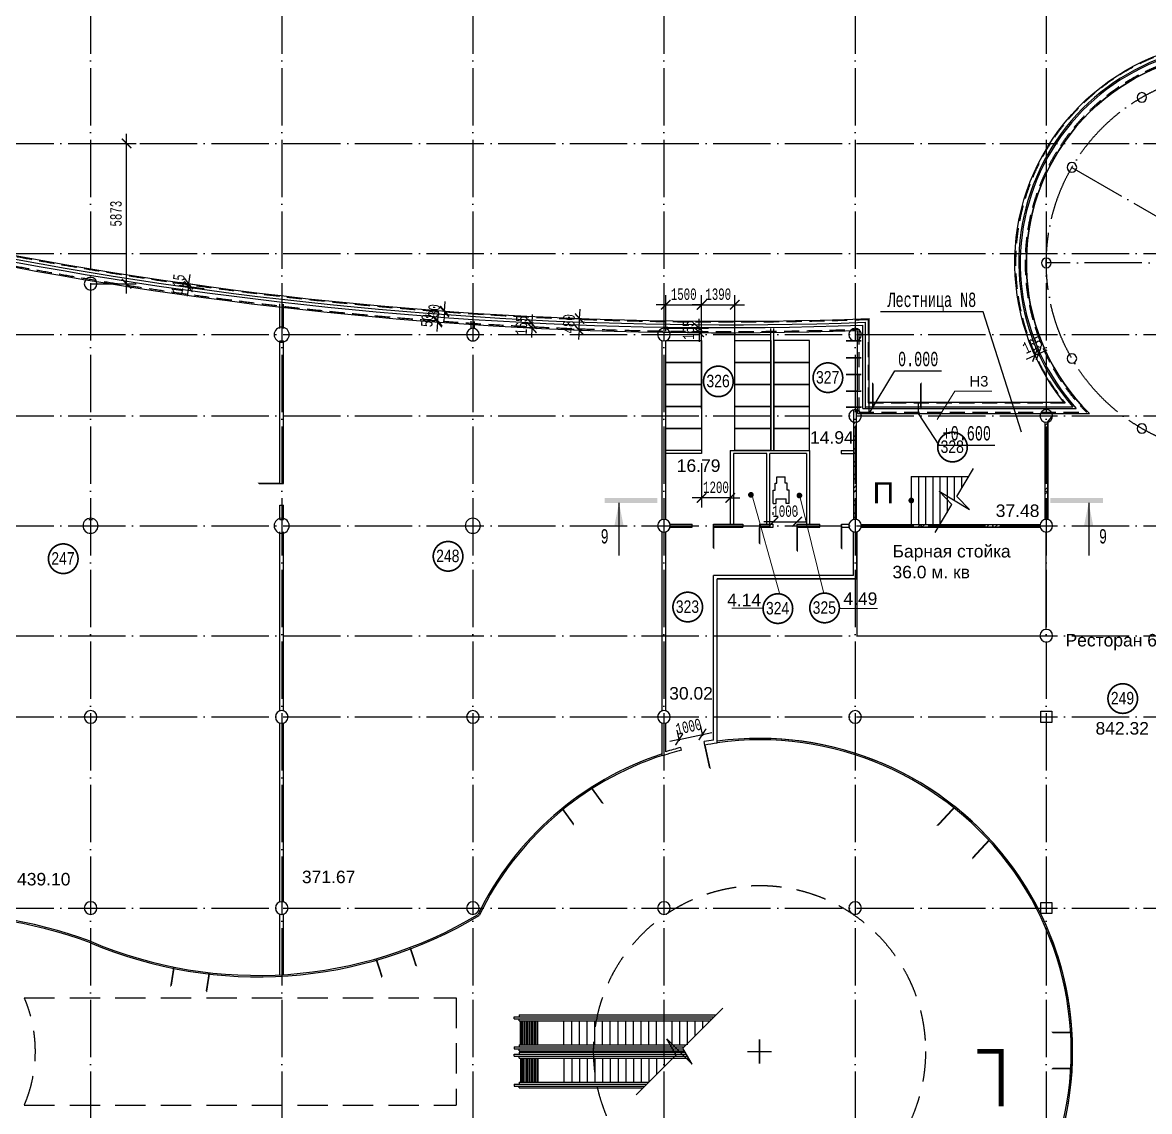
# Model space of a CAD drawing. Extents: x -4497 to 351150, y -50 to 322254.
# Drawn here: x 203923 to 251087, y 247575 to 293149 of the extents above; entities that cross this region are included whole.
import ezdxf
from ezdxf.enums import TextEntityAlignment as Align

# ---------------------------------------------------------------- set-up
doc = ezdxf.new("R2010")
doc.units = 0
doc.header["$LTSCALE"] = 100
doc.header["$PDMODE"] = 3
for name, pattern in [('ACAD_ISO04W100', [30, 24, -3, 0, -3]), ('DASHED', [19.05, 12.7, -6.35]), ('DASHED2', [9.525, 6.35, -3.175]), ('HIDDEN4', [10, 5, -5])]:
    doc.linetypes.add(name, pattern=pattern)
doc.layers.get('0').update_dxf_attribs({"linetype": 'CONTINUOUS'})
doc.layers.get('Defpoints').update_dxf_attribs({"linetype": 'CONTINUOUS'})
for name, color, linetype in [('axis', 40, 'CONTINUOUS'), ('brick', 12, 'CONTINUOUS'), ('COLON', 5, 'CONTINUOUS'), ('DIM', 130, 'CONTINUOUS'), ('DOORS', 8, 'CONTINUOUS'), ('DRAW', 255, 'CONTINUOUS'), ('EEE', 7, 'CONTINUOUS'), ('GKL', 5, 'CONTINUOUS'), ('Glass', 4, 'CONTINUOUS'), ('S', 2, 'CONTINUOUS'), ('Sanita', 4, 'CONTINUOUS'), ('SENDVICH', 2, 'CONTINUOUS'), ('TEXT', 2, 'CONTINUOUS'), ('WALL', 7, 'CONTINUOUS')]:
    doc.layers.add(name, color=color, linetype=linetype)
doc.layers.add('MONOLIT', color=7, linetype='CONTINUOUS', true_color=0x691639)
doc.layers.add('OBORUD', color=7, linetype='CONTINUOUS', true_color=0x83639d)
doc.styles.add('ARIEL-17.5', font='arial.ttf', dxfattribs={"height": 15})
doc.styles.add('ST_1', font='monotxt.shx', dxfattribs={"width": 0.65, "height": 600})
doc.styles.add('ST_2', font='monotxt.shx', dxfattribs={"width": 0.65, "height": 480})
doc.dimstyles.new('STY_DIM1', dxfattribs={"dimscale": 200, "dimtxt": 2.25, "dimasz": 2, "dimexe": 2, "dimexo": 2, "dimgap": 1, "dimtad": 1, "dimdec": 0, "dimzin": 0, "dimdsep": 46, "dimtxsty": 'ST_2', "dimblk1": 'ARCHTICK', "dimblk2": 'ARCHTICK', "dimsah": 1, "dimcen": 3, "dimclrd": 174, "dimclre": 174, "dimclrt": 174, "dimadec": 0, "dimazin": 0, "dimtfac": 1, "dimtdec": 0, "dimtix": 1, "dimtmove": 2, "dimatfit": 3, "dimldrblk": 'ARCHTICK', "dimfxl": 1, "dimtolj": 1, "dimtzin": 0, "dimarcsym": 0})

# ---------------------------------------------------------------- blocks, each defined once
blk = doc.blocks.new('A$C584E3954')
at = {"layer": 'Glass', "linetype": 'Continuous'}
for p, q in [((-885, -1234), (-885, -1174)), ((615, -1234), (615, -1174))]:
    blk.add_line(p, q, dxfattribs=at)
blk.add_lwpolyline([(615, -1234, 70, 70, 0), (615, -1984, 0, 0, 0), (-135, -1234, 0, 0, 0), (-885, -1984, 70, 70, 0), (-885, -1234, 70, 70, 0)], format="xyseb", dxfattribs=at)
blk = doc.blocks.new('_ARCHTICK')
at = {"color": 0, "linetype": 'ByBlock', "const_width": 0.15}
blk.add_lwpolyline([(-0.5, -0.5), (0.5, 0.5)], dxfattribs=at)
blk = doc.blocks.new('*D165')
at = {"layer": 'Defpoints', "color": 0}
for p in [(206769, 288087), (208276, 288087), (206769, 282214)]:
    blk.add_point(p, dxfattribs=at)
at = {"layer": 'DIM', "color": 174, "lineweight": -2}
for p, q in [((208276, 281814), (208276, 288487)), ((206769, 288087), (208676, 288087)), ((206769, 282214), (208676, 282214))]:
    blk.add_line(p, q, dxfattribs=at)
at = {"layer": 'DIM', "color": 174, "lineweight": -2, "xscale": 400, "yscale": 400, "zscale": 400}
for p, rotation in [((208276, 288087), 90), ((208276, 282214), 270)]:
    blk.add_blockref('_ARCHTICK', p, dxfattribs=dict(at, rotation=rotation))
at = {"layer": 'DIM', "color": 174, "insert": (207836, 285151), "char_height": 480, "attachment_point": 5, "rotation": 90, "style": 'ST_2'}
blk.add_mtext('\\A1;5873', dxfattribs=at)
blk = doc.blocks.new('*D304')
at = {"layer": 'Defpoints', "color": 0}
for p in [(230769, 280352), (230769, 280187), (232235, 280352)]:
    blk.add_point(p, dxfattribs=at)
at = {"layer": 'TEXT', "color": 174, "lineweight": -2}
for p, q in [((232235, 280352), (232235, 280752)), ((230769, 280352), (232635, 280352)), ((230769, 280187), (232635, 280187)), ((232235, 280187), (232235, 280352)), ((232235, 280187), (232235, 279787))]:
    blk.add_line(p, q, dxfattribs=at)
at = {"layer": 'TEXT', "color": 174, "lineweight": -2, "xscale": 400, "yscale": 400, "zscale": 400}
for p, rotation in [((232235, 280352), 270), ((232235, 280187), 90)]:
    blk.add_blockref('_ARCHTICK', p, dxfattribs=dict(at, rotation=rotation))
at = {"layer": 'TEXT', "color": 174, "insert": (231795, 280270), "char_height": 480, "attachment_point": 5, "rotation": 90, "style": 'ST_2'}
blk.add_mtext('\\A1;165', dxfattribs=at)
blk = doc.blocks.new('*D305')
at = {"layer": 'Defpoints', "color": 0}
for p in [(210863, 282096), (211537, 282120), (211521, 282007)]:
    blk.add_point(p, dxfattribs=at)
at = {"layer": 'TEXT', "color": 174, "lineweight": -2}
for p, q in [((210879, 282210), (210933, 282606)), ((211521, 282007), (210467, 282150)), ((211537, 282120), (210483, 282263)), ((210863, 282096), (210810, 281699)), ((210879, 282210), (210863, 282096))]:
    blk.add_line(p, q, dxfattribs=at)
at = {"layer": 'TEXT', "color": 174, "lineweight": -2, "xscale": 400, "yscale": 400, "zscale": 400}
for p, rotation in [((210863, 282096), 82.2737306590883), ((210879, 282210), 262.2737306590883)]:
    blk.add_blockref('_ARCHTICK', p, dxfattribs=dict(at, rotation=rotation))
at = {"layer": 'TEXT', "color": 174, "insert": (210435, 282212), "char_height": 480, "attachment_point": 5, "rotation": 82.2737, "style": 'ST_2'}
blk.add_mtext('\\A1;115', dxfattribs=at)
blk = doc.blocks.new('*D592')
at = {"layer": 'Defpoints', "color": 0}
for p in [(225242, 280369), (225691, 280347), (225699, 280512)]:
    blk.add_point(p, dxfattribs=at)
at = {"layer": 'MONOLIT', "color": 174, "lineweight": -2}
for p, q in [((225250, 280533), (225268, 280933)), ((225291, 280366), (224842, 280387)), ((225299, 280531), (224850, 280552)), ((225242, 280369), (225223, 279969)), ((225250, 280533), (225242, 280369))]:
    blk.add_line(p, q, dxfattribs=at)
at = {"layer": 'MONOLIT', "color": 174, "lineweight": -2, "xscale": 400, "yscale": 400, "zscale": 400}
for p, rotation in [((225250, 280533), 267.2989545784678), ((225242, 280369), 87.29895457846783)]:
    blk.add_blockref('_ARCHTICK', p, dxfattribs=dict(at, rotation=rotation))
at = {"layer": 'MONOLIT', "color": 174, "insert": (224806, 280472), "char_height": 480, "attachment_point": 5, "rotation": 87.299, "style": 'ST_2'}
blk.add_mtext('\\A1;165', dxfattribs=at)
blk = doc.blocks.new('*D593')
at = {"layer": 'Defpoints', "color": 0}
for p in [(226280, 280801), (227236, 280759), (226260, 280322)]:
    blk.add_point(p, dxfattribs=at)
at = {"layer": 'MONOLIT', "color": 174, "lineweight": -2}
for p, q in [((227236, 280759), (227254, 281159)), ((226680, 280784), (227636, 280742)), ((227215, 280280), (227236, 280759)), ((226659, 280304), (227615, 280262)), ((227215, 280280), (227198, 279880))]:
    blk.add_line(p, q, dxfattribs=at)
at = {"layer": 'MONOLIT', "color": 174, "lineweight": -2, "xscale": 400, "yscale": 400, "zscale": 400}
for p, rotation in [((227236, 280759), 267.4991749062437), ((227215, 280280), 87.49917490624365)]:
    blk.add_blockref('_ARCHTICK', p, dxfattribs=dict(at, rotation=rotation))
at = {"layer": 'MONOLIT', "color": 174, "insert": (226786, 280539), "char_height": 480, "attachment_point": 5, "rotation": 87.4992, "style": 'ST_2'}
blk.add_mtext('\\A1;480', dxfattribs=at)
blk = doc.blocks.new('*D693')
at = {"layer": 'Defpoints', "color": 0}
for p in [(221322, 280663), (221293, 280615), (221318, 280613)]:
    blk.add_point(p, dxfattribs=at)
at = {"layer": 'MONOLIT', "color": 174, "lineweight": -2}
for p, q in [((220920, 280642), (220894, 280644)), ((220923, 280692), (220898, 280694)), ((221297, 280665), (221293, 280615)), ((221297, 280665), (221326, 281064)), ((221293, 280615), (221263, 280216))]:
    blk.add_line(p, q, dxfattribs=at)
at = {"layer": 'MONOLIT', "color": 174, "lineweight": -2, "xscale": 400, "yscale": 400, "zscale": 400}
for p, rotation in [((221293, 280615), 85.75761236087483), ((221297, 280665), 265.7576123608748)]:
    blk.add_blockref('_ARCHTICK', p, dxfattribs=dict(at, rotation=rotation))
at = {"layer": 'MONOLIT', "color": 174, "insert": (220856, 280672), "char_height": 480, "attachment_point": 5, "rotation": 85.7576, "style": 'ST_2'}
blk.add_mtext('\\A1;50', dxfattribs=at)
blk = doc.blocks.new('*D694')
at = {"layer": 'Defpoints', "color": 0}
for p in [(221585, 281074), (221608, 281043), (221610, 281073)]:
    blk.add_point(p, dxfattribs=at)
at = {"layer": 'MONOLIT', "color": 174, "lineweight": -2}
for p, q in [((221211, 281101), (221186, 281103)), ((221585, 281074), (221613, 281473)), ((221209, 281072), (221183, 281074)), ((221582, 281045), (221553, 280646)), ((221582, 281045), (221585, 281074))]:
    blk.add_line(p, q, dxfattribs=at)
at = {"layer": 'MONOLIT', "color": 174, "lineweight": -2, "xscale": 400, "yscale": 400, "zscale": 400}
for p, rotation in [((221582, 281045), 85.84836267576931), ((221585, 281074), 265.8483626757694)]:
    blk.add_blockref('_ARCHTICK', p, dxfattribs=dict(at, rotation=rotation))
at = {"layer": 'MONOLIT', "color": 174, "insert": (221145, 281091), "char_height": 480, "attachment_point": 5, "rotation": 85.8484, "style": 'ST_2'}
blk.add_mtext('\\A1;30', dxfattribs=at)
blk = doc.blocks.new('*D695')
at = {"layer": 'Defpoints', "color": 0}
for p in [(246295, 279220), (246450, 279277), (246300, 279208)]:
    blk.add_point(p, dxfattribs=at)
at = {"layer": 'MONOLIT', "color": 174, "lineweight": -2}
for p, q in [((246295, 279220), (245931, 279053)), ((246134, 279572), (246128, 279584)), ((246284, 279640), (246278, 279652)), ((246445, 279289), (246295, 279220)), ((246445, 279289), (246809, 279455))]:
    blk.add_line(p, q, dxfattribs=at)
at = {"layer": 'MONOLIT', "color": 174, "lineweight": -2, "xscale": 400, "yscale": 400, "zscale": 400}
for p, rotation in [((246295, 279220), 24.60993496224291), ((246445, 279289), 204.6099349622429)]:
    blk.add_blockref('_ARCHTICK', p, dxfattribs=dict(at, rotation=rotation))
at = {"layer": 'MONOLIT', "color": 174, "insert": (246187, 279654), "char_height": 480, "attachment_point": 5, "rotation": 24.6099, "style": 'ST_2'}
blk.add_mtext('\\A1;165', dxfattribs=at)
blk = doc.blocks.new('*D704')
at = {"layer": 'Defpoints', "color": 0}
for p in [(233734, 281336), (232344, 276601), (233734, 276617)]:
    blk.add_point(p, dxfattribs=at)
at = {"layer": 'S', "color": 174, "lineweight": -2}
for p, q in [((232344, 277001), (232344, 281736)), ((233734, 277017), (233734, 281736)), ((232344, 281336), (231944, 281336)), ((232344, 281336), (233734, 281336)), ((233734, 281336), (234134, 281336))]:
    blk.add_line(p, q, dxfattribs=at)
at = {"layer": 'S', "color": 174, "lineweight": -2, "xscale": 400, "yscale": 400, "zscale": 400}
blk.add_blockref('_ARCHTICK', (232344, 281336), dxfattribs=at)
at = {"layer": 'S', "color": 174, "lineweight": -2, "xscale": 400, "yscale": 400, "zscale": 400, "rotation": 180}
blk.add_blockref('_ARCHTICK', (233734, 281336), dxfattribs=at)
at = {"layer": 'S', "color": 174, "insert": (233039, 281776), "char_height": 480, "attachment_point": 5, "style": 'ST_2'}
blk.add_mtext('\\A1;1390', dxfattribs=at)
blk = doc.blocks.new('*D705')
at = {"layer": 'Defpoints', "color": 0}
for p in [(232344, 281336), (230844, 279837), (232344, 279837)]:
    blk.add_point(p, dxfattribs=at)
at = {"layer": 'S', "color": 174, "lineweight": -2}
for p, q in [((230844, 280237), (230844, 281736)), ((232344, 280237), (232344, 281736)), ((230844, 281336), (230444, 281336)), ((230844, 281336), (232344, 281336)), ((232344, 281336), (232744, 281336))]:
    blk.add_line(p, q, dxfattribs=at)
at = {"layer": 'S', "color": 174, "lineweight": -2, "xscale": 400, "yscale": 400, "zscale": 400}
blk.add_blockref('_ARCHTICK', (230844, 281336), dxfattribs=at)
at = {"layer": 'S', "color": 174, "lineweight": -2, "xscale": 400, "yscale": 400, "zscale": 400, "rotation": 180}
blk.add_blockref('_ARCHTICK', (232344, 281336), dxfattribs=at)
at = {"layer": 'S', "color": 174, "insert": (231594, 281776), "char_height": 480, "attachment_point": 5, "style": 'ST_2'}
blk.add_mtext('\\A1;1500', dxfattribs=at)
blk = doc.blocks.new('*D706')
at = {"layer": 'Defpoints', "color": 0}
for p in [(232379, 263356), (232478, 262905), (231501, 262692)]:
    blk.add_point(p, dxfattribs=at)
at = {"layer": 'DOORS', "color": 174, "lineweight": -2}
for p, q in [((232392, 263296), (232294, 263747)), ((231416, 263083), (231317, 263533)), ((231402, 263143), (232379, 263356)), ((232379, 263356), (232770, 263442)), ((231402, 263143), (231012, 263057))]:
    blk.add_line(p, q, dxfattribs=at)
at = {"layer": 'DOORS', "color": 174, "lineweight": -2, "xscale": 400, "yscale": 400, "zscale": 400}
for p, rotation in [((231402, 263143), 12.33574004599735), ((232379, 263356), 192.3357400459973)]:
    blk.add_blockref('_ARCHTICK', p, dxfattribs=dict(at, rotation=rotation))
at = {"layer": 'DOORS', "color": 174, "insert": (231797, 263679), "char_height": 480, "attachment_point": 5, "rotation": 12.3357, "style": 'ST_2'}
blk.add_mtext('\\A1;1000', dxfattribs=at)
blk = doc.blocks.new('*D707')
at = {"layer": 'Defpoints', "color": 0}
for p in [(235344, 272152), (236344, 272256), (236344, 272152)]:
    blk.add_point(p, dxfattribs=at)
at = {"layer": 'DOORS', "color": 174, "lineweight": -2}
for p, q in [((235344, 272552), (235344, 272656)), ((236344, 272552), (236344, 272656)), ((235344, 272256), (234944, 272256)), ((235344, 272256), (236344, 272256)), ((236344, 272256), (236744, 272256))]:
    blk.add_line(p, q, dxfattribs=at)
at = {"layer": 'DOORS', "color": 174, "lineweight": -2, "xscale": 400, "yscale": 400, "zscale": 400}
blk.add_blockref('_ARCHTICK', (235344, 272256), dxfattribs=at)
at = {"layer": 'DOORS', "color": 174, "lineweight": -2, "xscale": 400, "yscale": 400, "zscale": 400, "rotation": 180}
blk.add_blockref('_ARCHTICK', (236344, 272256), dxfattribs=at)
at = {"layer": 'DOORS', "color": 174, "insert": (235844, 272696), "char_height": 480, "attachment_point": 5, "style": 'ST_2'}
blk.add_mtext('\\A1;1000', dxfattribs=at)
blk = doc.blocks.new('*D712')
at = {"layer": 'Defpoints', "color": 0}
for p in [(232344, 275112), (233544, 275237), (232344, 273253)]:
    blk.add_point(p, dxfattribs=at)
at = {"layer": 'DIM', "color": 174, "lineweight": -2}
for p, q in [((232344, 274712), (232344, 272853)), ((233544, 274837), (233544, 272853)), ((232344, 273253), (231944, 273253)), ((233544, 273253), (232344, 273253)), ((233544, 273253), (233944, 273253))]:
    blk.add_line(p, q, dxfattribs=at)
at = {"layer": 'DIM', "color": 174, "lineweight": -2, "xscale": 400, "yscale": 400, "zscale": 400}
blk.add_blockref('_ARCHTICK', (232344, 273253), dxfattribs=at)
at = {"layer": 'DIM', "color": 174, "lineweight": -2, "xscale": 400, "yscale": 400, "zscale": 400, "rotation": 180}
blk.add_blockref('_ARCHTICK', (233544, 273253), dxfattribs=at)
at = {"layer": 'DIM', "color": 174, "insert": (232944, 273693), "char_height": 480, "attachment_point": 5, "style": 'ST_2'}
blk.add_mtext('\\A1;1200', dxfattribs=at)

msp = doc.modelspace()

# ---------------------------------------------------------------- hatches: boundary and pattern name
at = {"layer": 'DRAW'}
h = msp.add_hatch(dxfattribs=at)
h.set_pattern_fill('ANSI32,_O', color=256, scale=40)
h.set_pattern_definition([(45, (-3600, 82000), (-269.4077, 269.4077), []), (45, (-3420.4, 82000), (-269.4077, 269.4077), [])])
h.paths.add_polyline_path([(238829.3, 276429.1, -0.1146968), (238709.3, 276429.1), (238709.3, 272345.3, -0.1146968), (238829.3, 272345.3)])
h.paths.add_polyline_path([(242205.3, 272147.2), (239027.4, 272147.2, -0.057161), (239034.3, 272087.2, -0.057161), (239027.4, 272027.2), (242133.3, 272027.2)])
h.paths.add_polyline_path([(246504.3, 272087.2, -0.057161), (246511.2, 272147.2), (242205.3, 272147.2), (242133.3, 272027.2), (246511.2, 272027.2, -0.057161)])
h.paths.add_polyline_path([(246829.3, 276429.1, -0.1146968), (246709.3, 276429.1), (246709.3, 272345.3, -0.1146968), (246829.3, 272345.3)])

# ---------------------------------------------------------------- linework, layer by layer
at = {"linetype": 'HIDDEN4', "ltscale": 2000}
for p, q in [((224501.8, 251534.3), (232864.9, 251534.3)), ((224501.8, 251451.5), (232782.1, 251451.5)), ((224703.9, 251617.2), (232947.8, 251617.2)), ((224703.9, 251368.7), (232699.3, 251368.7)), ((224501.8, 250282.8), (231613.4, 250282.8)), ((224501.8, 250200), (231575.7, 250200)), ((224501.8, 249974.3), (231706, 249974.3)), ((224703.9, 250365.7), (231696.3, 250365.7)), ((224703.9, 250117.2), (231623.5, 250117.2)), ((224703.9, 250057.2), (231658.2, 250057.2)), ((224501.8, 249891.5), (231753.8, 249891.5)), ((224703.9, 249808.7), (231801.6, 249808.7)), ((224501.8, 248722.8), (230053.4, 248722.8)), ((224501.8, 248640), (229970.6, 248640)), ((224703.9, 248805.7), (230136.3, 248805.7)), ((224703.9, 248557.2), (229887.8, 248557.2))]:
    msp.add_line(p, q, dxfattribs=at)
at = {"linetype": 'Continuous'}
for p, q in [((224501.8, 251451.5), (224501.8, 251534.3)), ((224703.9, 251617.2), (224703.9, 251534.3)), ((224703.9, 251368.7), (224703.9, 251451.5)), ((224501.8, 250282.8), (224501.8, 250200)), ((224501.8, 249891.5), (224501.8, 249974.3)), ((224703.9, 250365.7), (224703.9, 250282.8)), ((224703.9, 250117.2), (224703.9, 250200)), ((224703.9, 250057.2), (224703.9, 249974.3)), ((224703.9, 249808.7), (224703.9, 249891.5)), ((224501.8, 248722.8), (224501.8, 248640)), ((224703.9, 248805.7), (224703.9, 248722.8)), ((224703.9, 248557.2), (224703.9, 248640))]:
    msp.add_line(p, q, dxfattribs=at)
for p, q in [((224762.9, 250365.7), (224762.9, 251368.7)), ((224815.1, 250365.7), (224815.1, 251368.7)), ((224879.8, 250365.7), (224879.8, 251368.7)), ((224944.5, 250365.7), (224944.5, 251368.7)), ((225009.2, 250365.7), (225009.2, 251368.7)), ((225073.9, 250365.7), (225073.9, 251368.7)), ((225138.6, 250365.7), (225138.6, 251368.7)), ((225203.4, 250365.7), (225203.4, 251368.7)), ((225268.1, 250365.7), (225268.1, 251368.7)), ((225332.8, 250365.7), (225332.8, 251368.7)), ((225397.5, 250365.7), (225397.5, 251368.7)), ((225462.2, 250365.7), (225462.2, 251368.7)), ((225490.2, 250365.7), (225490.2, 251368.7)), ((224762.9, 249808.7), (224762.9, 248805.7)), ((224815.1, 249808.7), (224815.1, 248805.7)), ((224879.8, 249808.7), (224879.8, 248805.7)), ((224944.5, 249808.7), (224944.5, 248805.7)), ((225009.2, 249808.7), (225009.2, 248805.7)), ((225073.9, 249808.7), (225073.9, 248805.7)), ((225138.6, 249808.7), (225138.6, 248805.7)), ((225203.4, 249808.7), (225203.4, 248805.7)), ((225268.1, 249808.7), (225268.1, 248805.7)), ((225332.8, 249808.7), (225332.8, 248805.7)), ((225397.5, 249808.7), (225397.5, 248805.7)), ((225462.2, 249808.7), (225462.2, 248805.7)), ((225490.2, 249808.7), (225490.2, 248805.7))]:
    msp.add_line(p, q)
at = {"layer": 'axis', "linetype": 'ACAD_ISO04W100'}
for p, q in [((206769.3, 318243.4), (206769.3, 84615.2)), ((214769.3, 318243.4), (214769.3, 84615.2)), ((222769.3, 318243.4), (222769.3, 84615.2)), ((230769.3, 318243.4), (230769.3, 84615.2)), ((238769.3, 318243.4), (238769.3, 84615.2)), ((246769.3, 318243.4), (246769.3, 84615.2)), ((-1176.8, 288087.2), (272433.1, 288087.2)), ((247841.1, 287087.2), (254769.3, 283087.2)), ((-1176.8, 283487.2), (272433.1, 283487.2)), ((262769.3, 283087.2), (246769.3, 283087.2)), ((-1176.8, 280087.2), (272433.1, 280087.2)), ((-1176.8, 276687.2), (272433.1, 276687.2)), ((-1176.8, 272087.2), (272433.1, 272087.2)), ((-1176.8, 256087.2), (272433.1, 256087.2))]:
    msp.add_line(p, q, dxfattribs=at)
at = {"layer": 'axis', "color": 6, "linetype": 'ACAD_ISO04W100'}
for p, q in [((-1176.8, 267487.2), (272433.1, 267487.2)), ((-1176.8, 264087.2), (272433.1, 264087.2))]:
    msp.add_line(p, q, dxfattribs=at)
at = {"layer": 'axis', "linetype": 'ACAD_ISO04W100'}
msp.add_circle((254769.3, 283087.2), 8000, dxfattribs=at)
at = {"layer": 'brick', "flags": 128}
msp.add_lwpolyline([(239034.3, 277057.2), (238709.3, 277057.2)], dxfattribs=at)
at = {"layer": 'brick'}
for points in [[(238709.3, 272337.2), (238709.3, 276937.2)], [(238829.3, 272337.2), (238829.3, 276937.2)], [(246709.3, 276437.2), (246709.3, 272337.2)], [(246829.3, 276437.2), (246829.3, 272337.2)], [(239019.3, 272147.2), (246519.3, 272147.2)], [(239010.2, 272027.2), (246519.3, 272027.2)]]:
    msp.add_lwpolyline(points, dxfattribs=at)
at = {"layer": 'COLON', "lineweight": 30, "flags": 128}
for points in [[(250569.3, 290015.4, 1), (250969.3, 290015.4, 1)], [(247641.1, 287087.2, 1), (248041.1, 287087.2, 1)], [(246569.3, 283087.2, 1), (246969.3, 283087.2, 1)], [(247641.1, 279087.2, 1), (248041.1, 279087.2, 1)], [(250569.3, 276159, 1), (250969.3, 276159, 1)]]:
    msp.add_lwpolyline(points, format="xyb", close=True, dxfattribs=at)
at = {"layer": 'COLON', "lineweight": 30}
for points in [[(206504.3, 282214.2, 1), (207034.3, 282214.2, 1)], [(222504.3, 280087.2, 1), (223034.3, 280087.2, 1)], [(230504.3, 280087.2, 1), (231034.3, 280087.2, 1)], [(238504.3, 280087.2, 1), (239034.3, 280087.2, 1)], [(238504.3, 276687.2, 1), (239034.3, 276687.2, 1)], [(246504.3, 276687.2, 1), (247034.3, 276687.2, 1)], [(230504.3, 272087.2, 1), (231034.3, 272087.2, 1)], [(238504.3, 272087.2, 1), (239034.3, 272087.2, 1)], [(246504.3, 272087.2, 1), (247034.3, 272087.2, 1)], [(246504.3, 267487.2, 1), (247034.3, 267487.2, 1)], [(206504.3, 264087.2, 1), (207034.3, 264087.2, 1)], [(214504.3, 264087.2, 1), (215034.3, 264087.2, 1)], [(222504.3, 264087.2, 1), (223034.3, 264087.2, 1)], [(230504.3, 264087.2, 1), (231034.3, 264087.2, 1)], [(238504.3, 264087.2, 1), (239034.3, 264087.2, 1)], [(206504.3, 256087.2, 1), (207034.3, 256087.2, 1)], [(214504.3, 256087.2, 1), (215034.3, 256087.2, 1)], [(222504.3, 256087.2, 1), (223034.3, 256087.2, 1)], [(230504.3, 256087.2, 1), (231034.3, 256087.2, 1)], [(238504.3, 256087.2, 1), (239034.3, 256087.2, 1)]]:
    msp.add_lwpolyline(points, format="xyb", close=True, dxfattribs=at)
at = {"layer": 'COLON', "color": 5, "lineweight": 30}
for points in [[(214454.3, 280087.2, 1), (215084.3, 280087.2, 1)], [(206454.3, 272087.2, 1), (207084.3, 272087.2, 1)], [(214454.3, 272087.2, 1), (215084.3, 272087.2, 1)], [(222454.3, 272087.2, 1), (223084.3, 272087.2, 1)]]:
    msp.add_lwpolyline(points, format="xyb", close=True, dxfattribs=at)
at = {"layer": 'COLON', "color": 3, "lineweight": 30, "flags": 128}
for points in [[(246534.3, 264322.2), (247004.3, 264322.2), (247004.3, 263852.2), (246534.3, 263852.2), (246534.3, 264322.2)], [(246534.3, 256322.9), (247004.3, 256322.9), (247004.3, 255852.9), (246534.3, 255852.9), (246534.3, 256322.9)]]:
    msp.add_lwpolyline(points, dxfattribs=at)
at = {"layer": 'DOORS', "flags": 128}
for points in [[(214694.3, 273852.2, 70, 70, 0), (213794.3, 273852.2, 0, 0, 0), (214694.3, 272952.2, 0, 0, 0)], [(232841.3, 272022.2, 70, 70, 0), (232841.3, 271122.2, 0, 0, 0), (231941.3, 272022.2, 0, 0, 0)], [(234771.8, 272022.2, 70, 70, 0), (234771.8, 271322.2, 0, 0, 0), (234071.8, 272022.2, 0, 0, 0)], [(236344.3, 272022.2, 70, 70, 0), (236344.3, 271022.2, 0, 0, 0), (235344.3, 272022.2, 0, 0, 0)], [(238196.2, 272022.2, 70, 70, 0), (238196.2, 271122.2, 0, 0, 0), (237296.2, 272022.2, 0, 0, 0)], [(232477.9, 262905.5, 70, 70, 0), (232691.5, 261928.5, 0, 0, 0), (231501, 262691.8, 0, 0, 0)]]:
    msp.add_lwpolyline(points, format="xyseb", dxfattribs=at)
at = {"layer": 'EEE', "linetype": 'Continuous', "const_width": 70}
for points in [[(232424.6, 278129.7, 1.0297359), (233663.8, 278129.7, 1.0297359)], [(237009.9, 278285.6, 1), (238249, 278285.6, 1)], [(242223.7, 275381.2, 1), (243462.8, 275381.2, 1)], [(221112.3, 270809.2, 1), (222351.5, 270809.2, 1)], [(231142.6, 268686.3, 1), (232381.8, 268686.3, 1)], [(234915.6, 268620.9, 1), (236154.7, 268620.9, 1)], [(236870.2, 268648.4, 1), (238109.4, 268648.4, 1)], [(249349.2, 264855.9, 1), (250588.3, 264855.9, 1)]]:
    msp.add_lwpolyline(points, format="xyb", close=True, dxfattribs=at)
at = {"layer": 'EEE', "const_width": 120, "elevation": -76728.7}
for points in [[(234347.5, 273381.4, 1), (234467.5, 273381.4, 1)], [(236376.1, 273353.4, 1), (236496.1, 273353.4, 1)]]:
    msp.add_lwpolyline(points, format="xyb", close=True, dxfattribs=at)
at = {"layer": 'EEE', "linetype": 'Continuous'}
msp.add_lwpolyline([(205007, 270708.2, 70, 70, 1), (206246.2, 270708.2, 70, 70, 1)], format="xyseb", close=True, dxfattribs=at)
at = {"layer": 'GKL'}
for p, q in [((231501, 262691.8), (231470.9, 262808)), ((232477.9, 262905.5), (232451.5, 263053.1))]:
    msp.add_line(p, q, dxfattribs=at)
for points in [[(214694.3, 280341.3), (214694.3, 281372.4)], [(214844.3, 280341.3), (214844.3, 281355.2)], [(222694.3, 280341.3), (222694.3, 280647.8)], [(222844.3, 280341.3), (222844.3, 280638)], [(214694.3, 273852.2), (214694.3, 279822.2)], [(214694.3, 279822.2), (214844.3, 279822.2)], [(214844.3, 273852.2), (214844.3, 279822.2)], [(222694.3, 279822.2), (222844.3, 279822.2)], [(230694.3, 272341.3), (230694.3, 279833)], [(230844.3, 272341.3), (230844.3, 279833)], [(214694.3, 273852.2), (214844.3, 273852.2)], [(214694.3, 272352.2), (214694.3, 272952.2)], [(214694.3, 272952.2), (214844.3, 272952.2)], [(214844.3, 272352.2), (214844.3, 272952.2)], [(231941.3, 272022.2), (231941.3, 272152.2)], [(232841.3, 272022.2), (232841.3, 272152.2)], [(234071.8, 272152.2), (234071.8, 272022.2)], [(234771.8, 272152.2), (234771.8, 272022.2)], [(235344.3, 272022.2), (235344.3, 272152.2)], [(236344.3, 272022.2), (236344.3, 272152.2)], [(237296.2, 272022.2), (237296.2, 272152.2)], [(238196.2, 272022.2), (238196.2, 272152.2)], [(214694.3, 264341.3), (214694.3, 271833)], [(214844.3, 264341.3), (214844.3, 271833)], [(230694.3, 264341.3), (230694.3, 271833)], [(230844.3, 264341.3), (230844.3, 271833)], [(238694.3, 270012.2), (238694.3, 271833)], [(238844.3, 269862.2), (238844.3, 271833)], [(238694.3, 270012.2), (232844.3, 270012.2)], [(232844.3, 263117.2), (232844.3, 270012.2)], [(238844.3, 269862.2), (232994.3, 269862.2)], [(232994.3, 262987.1), (232994.3, 269862.2)], [(214694.3, 256341.3), (214694.3, 263833)], [(214844.3, 256341.3), (214844.3, 263833)], [(230694.3, 262454.6), (230694.3, 263833)], [(230844.3, 262628.8), (230844.3, 263833)], [(214694.3, 253293.3), (214694.3, 255833)], [(214844.3, 253301.7), (214844.3, 255833)]]:
    msp.add_lwpolyline(points, dxfattribs=at)
at = {"layer": 'GKL', "flags": 128}
for points in [[(235234.3, 275237.2), (235234.3, 280337.2)], [(235364.3, 275237.2), (235364.3, 280337.2)], [(232344.3, 275237.2), (230844.3, 275237.2)], [(232344.3, 275107.2), (230844.3, 275107.2)], [(232344.3, 275237.2), (232344.3, 275107.2)], [(233544.3, 275237.2), (236864.3, 275237.2)], [(233544.3, 275237.2), (233544.3, 272152.2)], [(235074.3, 275107.2), (233674.3, 275107.2)], [(233674.3, 275107.2), (233674.3, 272152.2)], [(235074.3, 272152.2), (235074.3, 275107.2)], [(235204.3, 272152.2), (235204.3, 275107.2)], [(236734.3, 275107.2), (235204.3, 275107.2)], [(236734.3, 275107.2), (236734.3, 272172.2)], [(236864.3, 275237.2), (236864.3, 272152.2)], [(238184.3, 275237.2), (238184.3, 275107.2)], [(238184.3, 275237.2), (238709.3, 275237.2)], [(238184.3, 275107.2), (238709.3, 275107.2)], [(206694.3, 272352.2), (206844.3, 272352.2)], [(214694.3, 272352.2), (214844.3, 272352.2)], [(231023.5, 272152.2), (231941.3, 272152.2)], [(232841.3, 272152.2), (234071.8, 272152.2)], [(234771.8, 272152.2), (235344.3, 272152.2)], [(236344.3, 272152.2), (237296.2, 272152.2)], [(238196.2, 272152.2), (238515.1, 272152.2)], [(231023.5, 272022.2), (231941.3, 272022.2)], [(232841.3, 272022.2), (234071.8, 272022.2)], [(234771.8, 272022.2), (235344.3, 272022.2)], [(236344.3, 272022.2), (237296.2, 272022.2)], [(238196.2, 272022.2), (238515.1, 272022.2)]]:
    msp.add_lwpolyline(points, dxfattribs=at)
for points in [[(231470.9, 262808, 0.0123993), (230844.3, 262628.8)], [(232844.3, 263117.2, 0.0075545), (232451.5, 263053.1)], [(232994.3, 262987.1, 0.0100385), (232477.9, 262905.5)], [(231501, 262691.8, 0.0161476), (230694.3, 262454.6)]]:
    msp.add_lwpolyline(points, format="xyb", dxfattribs=at)
at = {"layer": 'Glass'}
for p, q in [((239204.3, 277062.2), (247882.9, 277062.2)), ((239204.3, 277002.2), (248016.5, 277002.2)), ((239515.7, 277062.2), (239515.7, 277002.2)), ((241515.7, 277062.2), (241515.7, 277002.2))]:
    msp.add_line(p, q, dxfattribs=at)
at = {"layer": 'Glass', "color": 2, "flags": 128}
msp.add_lwpolyline([(239349.3, 276787.2), (240433, 278565.6), (242383, 278565.6)], dxfattribs=at)
at = {"layer": 'Glass'}
for points in [[(241515.7, 277062.2, 70, 70, 0), (241515.7, 278062.2, 0, 0, 0), (240515.7, 277062.2, 0, 0, 0), (239515.7, 278062.2, 70, 70, 0), (239515.7, 277062.2, 70, 70, 0)], [(242891.2, 260265.3, 70, 70, 0), (242211.1, 259532.1, 0, 0, 0), (243624.3, 259585.3, 0, 0, 0), (243677.5, 258172, 70, 70, 0), (244357.5, 258905.2, 70, 70, 0)]]:
    msp.add_lwpolyline(points, format="xyseb", dxfattribs=at)
for centre, radius, start, end in [((254769.3, 283087.2), 9150, 14.99999, 221.1833), ((254769.3, 283087.2), 9090, 14.99999, 222.02209), ((234769.3, 250087.2), 13102.6, 270.32279, 97.78577), ((234769.3, 250087.2), 13042.6, 270.16103, 97.82181), ((234769.3, 250087.2), 13102.6, 108.11996, 154.06675), ((234769.3, 250087.2), 13042.6, 108.20623, 154.14505), ((200186.5, 236898.1), 18974.2, 69.63284, 93.49347), ((200186.5, 236898.1), 18914.2, 69.63284, 93.49347), ((213774.5, 271197.6), 17987.8, 247.08025, 300.97523), ((213774.4, 271197.8), 17928.1, 247.0723, 300.91802)]:
    msp.add_arc(centre, radius, start, end, dxfattribs=at)
at = {"layer": 'MONOLIT', "color": 255, "linetype": 'DASHED2'}
for p, q in [((239319.3, 280725.9), (239319.3, 277237.2)), ((238919.3, 280311.5), (238919.3, 276837.2)), ((239319.3, 277237.2), (247559, 277237.2)), ((239319.3, 277237.2), (247559, 277237.2)), ((238919.3, 276837.2), (248454.2, 276837.2))]:
    msp.add_line(p, q, dxfattribs=at)
at = {"layer": 'MONOLIT'}
for p, q in [((239349.3, 277267.2), (247496.3, 277267.2)), ((238869.3, 276787.2), (248575.2, 276787.2))]:
    msp.add_line(p, q, dxfattribs=at)
for points in [[(247496.3, 277267.2, -1.7599738), (263349.3, 279460.5)], [(248575.2, 276787.2, -1.9011238), (262869.3, 279559.1, -0.1697485)]]:
    msp.add_lwpolyline(points, format="xyb", dxfattribs=at)
at = {"layer": 'MONOLIT', "flags": 128}
for points in [[(175282.7, 291390.7, 0.1010158), (239349.3, 280756.8, 0.1007257)], [(175158.1, 290924.5, 0.1001653), (238869.3, 280259.5, 0.1001389)]]:
    msp.add_lwpolyline(points, format="xyb", dxfattribs=at)
msp.add_lwpolyline([(239349.3, 276787.2), (239349.3, 280756.8)], dxfattribs=at)
at = {"layer": 'MONOLIT'}
msp.add_lwpolyline([(238869.3, 276787.2), (238869.3, 280259.5)], dxfattribs=at)
at = {"layer": 'MONOLIT', "color": 255, "linetype": 'DASHED2'}
for centre, radius, start, end in [((254769.3, 283087.2), 9285, 337.0416, 219.05371), ((254769.3, 283087.2), 8885, 336.52331, 224.70308), ((233365.1, 443011.7), 162395, 249.051113, 272.101227), ((233365.1, 443011.7), 162795, 249.065864, 271.955193)]:
    msp.add_arc(centre, radius, start, end, dxfattribs=at)
at = {"layer": 'OBORUD'}
for p, q in [((246829.3, 276437.2), (247034.3, 276687.2)), ((246829.3, 272345.3), (246829.3, 276437.2)), ((247034.3, 276687.2), (247014.7, 276787.2)), ((247014.7, 276787.2), (248575.2, 276787.2)), ((248575.2, 276787.2), (248575.2, 276787.2)), ((248575.2, 276787.2), (248575.2, 276787.2)), ((238844.3, 271853.5), (238844.3, 267487.2)), ((246519.3, 272027.2), (239010.2, 272027.2)), ((246769.3, 267752.2), (246769.3, 271822.2)), ((232994.3, 263069), (232994.3, 269862.2)), ((232994.3, 269862.2), (238844.3, 269862.2)), ((238844.3, 267487.2), (246504.3, 267487.2)), ((247839.1, 251013.5), (247839.1, 251013.5)), ((247839.1, 251013.5), (247839.1, 251013.5))]:
    msp.add_line(p, q, dxfattribs=at)
for centre, radius, start, end in [((254769.3, 283087.2), 8835, 336.46376, 225.48561), ((234769.3, 250087.2), 13102.6, 333.89677, 97.78577)]:
    msp.add_arc(centre, radius, start, end, dxfattribs=at)
at = {"layer": 'S', "linetype": 'Continuous', "lineweight": 20}
for p, q in [((235605.7, 269267.5), (234447.5, 273401.9)), ((237447.8, 269314), (236443.5, 273383.6)), ((234911.1, 268635.2), (233608.8, 268635.2)), ((238161.5, 268620.8), (239698.2, 268620.8))]:
    msp.add_line(p, q, dxfattribs=at)
at = {"layer": 'Sanita', "ltscale": 0.5}
for p, q in [((235495.8, 273873.8), (235495.8, 274140.3)), ((235495.8, 274140.3), (235846.1, 274140.3)), ((235846.1, 273873.8), (235846.1, 274140.3)), ((235336, 273018.3), (235336, 273579.3)), ((235336, 273579.3), (235418.3, 273579.3)), ((235418.3, 273579.3), (235418.3, 273873.8)), ((235418.3, 273873.8), (235495.8, 273873.8)), ((235923.6, 273873.8), (235846.1, 273873.8)), ((235923.6, 273579.3), (235923.6, 273873.8)), ((236006, 273579.3), (235923.6, 273579.3)), ((236006, 273018.3), (236006, 273579.3)), ((235464.2, 273018.3), (235464.2, 273219.6)), ((235464.2, 273219.6), (235877.7, 273219.6)), ((235877.7, 273018.3), (235877.7, 273219.6)), ((235336, 273018.3), (235464.2, 273018.3)), ((236006, 273018.3), (235877.7, 273018.3))]:
    msp.add_line(p, q, dxfattribs=at)
at = {"layer": 'Sanita'}
for points in [[(230844.3, 278917.2), (230844.3, 279837.2), (232344.3, 279837.2), (232344.3, 278917.2)], [(233734.3, 278917.2), (233734.3, 279837.2), (235234.3, 279837.2), (235234.3, 278917.2)], [(236864.3, 278917.2), (236864.3, 279837.2), (235364.3, 279837.2), (235364.3, 278917.2)], [(230844.3, 277997.2), (230844.3, 278917.2), (232344.3, 278917.2), (232344.3, 277997.2)], [(233734.3, 277997.2), (233734.3, 278917.2), (235234.3, 278917.2), (235234.3, 277997.2)], [(236864.3, 277997.2), (236864.3, 278917.2), (235364.3, 278917.2), (235364.3, 277997.2)], [(230844.3, 277077.2), (230844.3, 277997.2), (232344.3, 277997.2), (232344.3, 277077.2)], [(233734.3, 277077.2), (233734.3, 277997.2), (235234.3, 277997.2), (235234.3, 277077.2)], [(236864.3, 277077.2), (236864.3, 277997.2), (235364.3, 277997.2), (235364.3, 277077.2)], [(230844.3, 276157.2), (230844.3, 277077.2), (232344.3, 277077.2), (232344.3, 276157.2)], [(233734.3, 276157.2), (233734.3, 277077.2), (235234.3, 277077.2), (235234.3, 276157.2)], [(233734.3, 276157.2), (233734.3, 277077.2), (235234.3, 277077.2), (235234.3, 276157.2)], [(236864.3, 276157.2), (236864.3, 277077.2), (235364.3, 277077.2), (235364.3, 276157.2)], [(230844.3, 275237.2), (230844.3, 276157.2), (232344.3, 276157.2), (232344.3, 275237.2)], [(233734.3, 275237.2), (233734.3, 276157.2), (235234.3, 276157.2), (235234.3, 275237.2)], [(236864.3, 275237.2), (236864.3, 276157.2), (235364.3, 276157.2), (235364.3, 275237.2)]]:
    msp.add_lwpolyline(points, close=True, dxfattribs=at)
at = {"layer": 'Sanita', "const_width": 70}
for points in [[(239034.3, 279822.2), (238385, 279822.2)], [(239034.3, 279122.2), (238385, 279122.2)], [(239034.3, 278422.2), (238385, 278422.2)], [(239034.3, 277722.2), (238385, 277722.2)], [(239034.3, 277057.2), (238385, 277057.2)]]:
    msp.add_lwpolyline(points, dxfattribs=at)
at = {"layer": 'SENDVICH', "flags": 128}
for points in [[(175242.1, 291122.5, 0.1004988), (239084.3, 280482.1)], [(175285, 291234.6, 0.1006919), (239204.3, 280606.4)]]:
    msp.add_lwpolyline(points, format="xyb", dxfattribs=at)
for points in [[(239084.3, 277002.2), (239084.3, 280482.1)], [(239204.3, 277002.2), (239204.3, 280606.4)], [(239084.3, 277002.2), (239206.7, 277002.2)]]:
    msp.add_lwpolyline(points, dxfattribs=at)
at = {"layer": 'TEXT', "flags": 128}
msp.add_lwpolyline([(245733.7, 276003.5), (244125, 281043.6), (239835, 281043.6)], dxfattribs=at)
at = {"layer": 'TEXT', "color": 6, "linetype": 'Continuous', "lineweight": 20}
msp.add_lwpolyline([(242198.5, 276542), (242936.1, 277715.1), (244496.1, 277715.1)], dxfattribs=at)
at = {"layer": 'WALL', "color": 5}
msp.add_line((241404.7, 277267.2), (241404.7, 276787.2), dxfattribs=at)
at = {"layer": 'WALL'}
for p, q in [((241119.3, 274147.2), (241119.3, 272147.2)), ((241419.3, 274147.2), (241419.3, 272147.2)), ((241719.3, 274147.2), (241719.3, 272147.2)), ((242019.3, 274147.2), (242019.3, 272147.2)), ((242319.3, 274147.2), (242319.3, 272147.2)), ((242619.3, 274147.2), (242619.3, 272647.2)), ((242919.3, 274147.2), (242919.3, 273147.2)), ((243219.3, 274147.2), (243219.3, 273647.2)), ((241119.3, 272147.2), (242319.3, 272147.2)), ((226583.8, 250365.7), (226583.8, 251368.7)), ((226906, 250365.7), (226906, 251368.7)), ((227229, 250365.7), (227229, 251368.7)), ((227552, 250365.7), (227552, 251368.7)), ((227875.1, 250365.7), (227875.1, 251368.7)), ((228198.1, 250365.7), (228198.1, 251368.7)), ((228521.1, 250365.7), (228521.1, 251368.7)), ((228844.2, 250365.7), (228844.2, 251368.7)), ((229167.2, 250365.7), (229167.2, 251368.7)), ((229490.2, 250365.7), (229490.2, 251368.7)), ((229813.2, 250365.7), (229813.2, 251368.7)), ((230136.3, 250365.7), (230136.3, 251368.7)), ((230459.3, 250365.7), (230459.3, 251368.7)), ((230782.3, 250365.7), (230782.3, 251368.7)), ((231105.3, 250365.7), (231105.3, 251368.7)), ((231428.4, 250365.7), (231428.4, 251368.7)), ((231751.4, 250365.7), (231751.4, 251368.7)), ((232074.4, 250743.8), (232074.4, 251368.7)), ((232397.5, 251066.9), (232397.5, 251368.7)), ((234769.3, 249587.2), (234769.3, 250587.2)), ((234769.3, 250587.2), (234769.3, 249587.2)), ((234269.3, 250087.2), (235269.3, 250087.2)), ((234269.3, 250087.2), (235269.3, 250087.2)), ((226583.8, 249808.7), (226583.8, 248805.7)), ((226906, 249808.7), (226906, 248805.7)), ((227229, 249808.7), (227229, 248805.7)), ((227552, 249808.7), (227552, 248805.7)), ((227875.1, 249808.7), (227875.1, 248805.7)), ((228198.1, 249808.7), (228198.1, 248805.7)), ((228521.1, 249808.7), (228521.1, 248805.7)), ((228844.2, 249808.7), (228844.2, 248805.7)), ((229167.2, 249808.7), (229167.2, 248805.7)), ((229490.2, 249808.7), (229490.2, 248805.7)), ((229813.2, 249808.7), (229813.2, 248805.7)), ((230136.3, 249808.7), (230136.3, 248805.7)), ((230459.3, 249808.7), (230459.3, 249128.7)), ((230782.3, 249808.7), (230782.3, 249451.7)), ((231105.3, 249808.7), (231105.3, 249774.8)), ((231751.4, 249808.7), (231751.4, 249753.5))]:
    msp.add_line(p, q, dxfattribs=at)
at = {"layer": 'WALL', "color": 255}
for p, q in [((228885.6, 273047.2), (228885.6, 270847.2)), ((248543.1, 273047.2), (248543.1, 270847.2))]:
    msp.add_line(p, q, dxfattribs=at)
at = {"layer": 'WALL', "linetype": 'DASHED'}
for p, q in [((203995.5, 252337.2), (222069.3, 252337.2)), ((222069.3, 252337.2), (222069.3, 247837.2)), ((203995.5, 247837.2), (222069.3, 247837.2))]:
    msp.add_line(p, q, dxfattribs=at)
at = {"layer": 'WALL', "color": 5, "flags": 128}
msp.add_lwpolyline([(241404.7, 276787.2), (242271.7, 275458.2), (244611.7, 275458.2)], dxfattribs=at)
at = {"layer": 'WALL'}
for points in [[(241119.3, 274147.2), (243519.3, 274147.2)], [(242113.5, 271804.2), (242816.4, 272975.7), (242279.3, 273531.2), (243559.3, 272763.1), (243022.2, 273318.7), (243725.1, 274490.2)]]:
    msp.add_lwpolyline(points, dxfattribs=at)
at = {"layer": 'WALL', "const_width": 120}
msp.add_lwpolyline([(241059.3, 273147.2, 1), (241179.3, 273147.2, 1)], format="xyb", close=True, dxfattribs=at)
at = {"layer": 'WALL'}
msp.add_lwpolyline([(241119.3, 273147.2, 0, 0, 0), (241678.4, 273147.2, 240, 0, 0), (242678.4, 273147.2, 0, 0, 0)], format="xyseb", dxfattribs=at)
at = {"layer": 'WALL', "flags": 128}
msp.add_lwpolyline([(229604.9, 248274.3), (231276.3, 249945.7), (230890, 250615), (231945.6, 249559.4), (231559.2, 250228.6), (233230.6, 251900)], dxfattribs=at)
at = {"layer": 'WALL', "color": 255, "flags": 128}
msp.add_lwpolyline([(243878.7, 250087.2, 200, 200, 0), (244878.7, 250087.2, 200, 200, 0), (244878.7, 247787.6, 0, 0, 0)], format="xyseb", dxfattribs=at)
at = {"layer": 'WALL', "linetype": 'DASHED'}
msp.add_circle((234769.3, 250087.2), 6945, dxfattribs=at)
at = {"layer": 'WALL', "color": 7, "lineweight": 5}
msp.add_arc((231277.4, 260087.2), 16400, 91.77529, 91.77555, dxfattribs=at)
at = {"layer": 'WALL', "linetype": 'DASHED'}
msp.add_arc((198769.3, 250087.2), 5690, 336.70729, 23.29295, dxfattribs=at)
at = {"layer": 'WALL', "color": 255}
for points in [[(228285.6, 273047.2), (228285.6, 273247.2), (230485.6, 273047.2), (230485.6, 273247.2)], [(249143.1, 273047.2), (249143.1, 273247.2), (246943.1, 273047.2), (246943.1, 273247.2)], [(228885.6, 273047.2), (229085.6, 272047.2), (228685.6, 272047.2), (228885.6, 272147.2)], [(248543.1, 273047.2), (248343.1, 272047.2), (248743.1, 272047.2), (248543.1, 272147.2)]]:
    msp.add_solid(points, dxfattribs=at)

# ---------------------------------------------------------------- block references
at = {"layer": 'Glass'}
for p, rotation in [((226549.9, 261709.5), 35.824344717225), ((219198.1, 255356.6), 18.08004186289826), ((211317.2, 254640.1), 351.0741052442718), ((248998.7, 249984.9), 269.8280483504818)]:
    msp.add_blockref('A$C584E3954', p, dxfattribs=dict(at, rotation=rotation))

# ---------------------------------------------------------------- texts
at = {"layer": 'EEE', "linetype": 'Continuous', "lineweight": 20, "style": 'ARIEL-17.5', "width": 0.8}
for s, p in [('326', (233033, 278146.4)), ('327', (237618.3, 278302.3)), ('328', (242832.1, 275397.9)), ('248', (221720.7, 270825.9)), ('323', (231751, 268703)), ('324', (235523.9, 268637.7)), ('325', (237478.6, 268665.2)), ('249', (249957.6, 264872.7))]:
    msp.add_text(s, height=523.25, dxfattribs=at).set_placement(p, align=Align.MIDDLE)
at = {"layer": 'EEE', "linetype": 'Continuous', "style": 'ARIEL-17.5', "width": 0.8}
msp.add_text('247', height=523.25, dxfattribs=at).set_placement((205615.4, 270724.9), align=Align.MIDDLE)
at = {"layer": 'Glass', "color": 2, "style": 'ST_1', "width": 0.65}
msp.add_text('0.000', height=600, dxfattribs=at).set_placement((241408, 278765.6), align=Align.CENTER)
at = {"layer": 'S', "linetype": 'Continuous', "lineweight": 20, "style": 'ARIEL-17.5'}
for s, p in [('14.94', (237796.1, 275521.3)), ('16.79', (232217.6, 274342.7)), ('37.48', (245567.4, 272455.5)), ('4.49', (238987.3, 268775.3)), ('4.14', (234121.7, 268721.5)), ('30.02', (231902, 264813.3)), ('842.32', (249947.3, 263349.9)), ('439.10', (204810.2, 257035)), ('371.67', (216733.6, 257129.9))]:
    msp.add_text(s, height=523.25, dxfattribs=at).set_placement(p, align=Align.CENTER)
at = {"layer": 'S', "linetype": 'Continuous', "lineweight": 20, "char_height": 523.25, "attachment_point": 1, "style": 'ARIEL-17.5'}
for s, insert, width in [('\\pt252.16;Барная стойка {\\fArial|b0|i0|c162|p34;36.0 }м{\\fArial|b0|i0|c162|p34;. }кв', (240332.2, 271283.2), 4998.857), ('Ресторан 696 м.кв.', (247573.6, 267559.6), 6524.25)]:
    msp.add_mtext(s, dxfattribs=dict(at, insert=insert, width=width))
at = {"layer": 'TEXT', "style": 'ST_1', "width": 0.65}
msp.add_text('Лестница N8', height=600, dxfattribs=at).set_placement((241980, 281243.6), align=Align.CENTER)
at = {"layer": 'TEXT', "color": 6, "linetype": 'Continuous', "lineweight": 20, "style": 'ARIEL-17.5', "width": 0.998875}
msp.add_text(' Н3', height=441.49, dxfattribs=at).set_placement((243865.9, 277915.1), align=Align.CENTER)
at = {"layer": 'TEXT', "color": 5, "linetype": 'Continuous', "lineweight": 20, "style": 'ARIEL-17.5', "width": 0.998875}
msp.add_text('П', height=883, dxfattribs=at).set_placement((239949.3, 273023.3), align=Align.CENTER)
at = {"layer": 'WALL', "color": 5, "style": 'ST_1', "width": 0.65}
msp.add_text('+0.600', height=600, dxfattribs=at).set_placement((243441.7, 275658.2), align=Align.CENTER)
at = {"layer": 'WALL', "color": 255, "style": 'ST_1', "width": 0.65}
for p in [(228285.6, 271647.2), (249143.1, 271647.2)]:
    msp.add_text('9', height=600, dxfattribs=at).set_placement(p, align=Align.MIDDLE_CENTER)

# ---------------------------------------------------------------- dimensions: what is measured, and where the dimension line sits
at = {"layer": 'DIM'}
dim = msp.add_linear_dim(base=(208275.8, 288087.2), p1=(206769.3, 282214.2), p2=(206769.3, 288087.2), angle=90, dimstyle='STY_DIM1', override={"dimscale": 200, "dimtxt": 450, "dimexo": 0, "dimdle": 2, "dimadec": 2, "dimfxl": 0.18}, dxfattribs=at)
dim.commit()
dim.dimension.update_dxf_attribs({"geometry": '*D165', "text_midpoint": (207835.8, 285150.7)})
dim = msp.add_linear_dim(base=(232344.3, 273252.9), p1=(233544.3, 275237.2), p2=(232344.3, 275112.2), dimstyle='STY_DIM1', dxfattribs=at)
dim.commit()
dim.dimension.update_dxf_attribs({"geometry": '*D712', "text_midpoint": (232944.3, 273692.9)})
at = {"layer": 'DOORS'}
for p1, p2, distance, picture, middle in [((235344.3, 272152.2), (236344.3, 272152.2), 103.9, '*D707', (235844.3, 272696.1)), ((231501, 262691.8), (232477.9, 262905.5), 461.4, '*D706', (231796.9, 263679.2))]:
    dim = msp.add_aligned_dim(p1=p1, p2=p2, distance=distance, dimstyle='STY_DIM1', dxfattribs=at)
    dim.commit()
    dim.dimension.update_dxf_attribs({"geometry": picture, "text_midpoint": middle})
at = {"layer": 'MONOLIT', "color": 255}
for p1, p2, distance, picture, middle in [((221608.3, 281042.8), (221610.4, 281072.5), 25.9, '*D694', (221144.6, 281091.4)), ((221322.1, 280662.7), (221318.4, 280612.7), -25.5, '*D693', (220856, 280672.1))]:
    dim = msp.add_aligned_dim(p1=p1, p2=p2, distance=distance, dimstyle='STY_DIM1', dxfattribs=at)
    dim.commit()
    dim.dimension.update_dxf_attribs({"geometry": picture, "text_midpoint": middle})
at = {"layer": 'MONOLIT'}
for p1, p2, distance, picture, middle in [((226259.5, 280321.6), (226280.5, 280801.1), -956.6, '*D593', (226786.1, 280538.8)), ((225698.8, 280512.2), (225691, 280347.4), -449.8, '*D592', (224806.1, 280471.7)), ((246450.4, 279276.8), (246300.4, 279208), -13.1, '*D695', (246186.8, 279654.3))]:
    dim = msp.add_aligned_dim(p1=p1, p2=p2, distance=distance, dimstyle='STY_DIM1', dxfattribs=at)
    dim.commit()
    dim.dimension.update_dxf_attribs({"geometry": picture, "text_midpoint": middle})
at = {"layer": 'S'}
for base, p1, p2, picture, middle in [((232344.3, 281336.4), (230844.3, 279837.2), (232344.3, 279837.2), '*D705', (231594.3, 281776.4)), ((233734.3, 281336.4), (232344.3, 276601.4), (233734.3, 276617.2), '*D704', (233039.3, 281776.4))]:
    dim = msp.add_linear_dim(base=base, p1=p1, p2=p2, dimstyle='STY_DIM1', dxfattribs=at)
    dim.commit()
    dim.dimension.update_dxf_attribs({"geometry": picture, "text_midpoint": middle})
at = {"layer": 'TEXT'}
dim = msp.add_aligned_dim(p1=(211536.6, 282120.5), p2=(211521.1, 282006.5), distance=-663.7, dimstyle='STY_DIM1', override={"dimscale": 200, "dimtxt": 450, "dimexo": 0, "dimdle": 2, "dimadec": 2}, dxfattribs=at)
dim.commit()
dim.dimension.update_dxf_attribs({"geometry": '*D305', "text_midpoint": (210435.2, 282211.9)})
dim = msp.add_linear_dim(base=(232234.8, 280352.2), p1=(230769.3, 280187.2), p2=(230769.3, 280352.2), angle=90, dimstyle='STY_DIM1', override={"dimscale": 200, "dimtxt": 450, "dimexo": 0, "dimdle": 2, "dimadec": 2}, dxfattribs=at)
dim.commit()
dim.dimension.update_dxf_attribs({"geometry": '*D304', "text_midpoint": (231794.8, 280269.7)})

doc.saveas('drawing.dxf')
